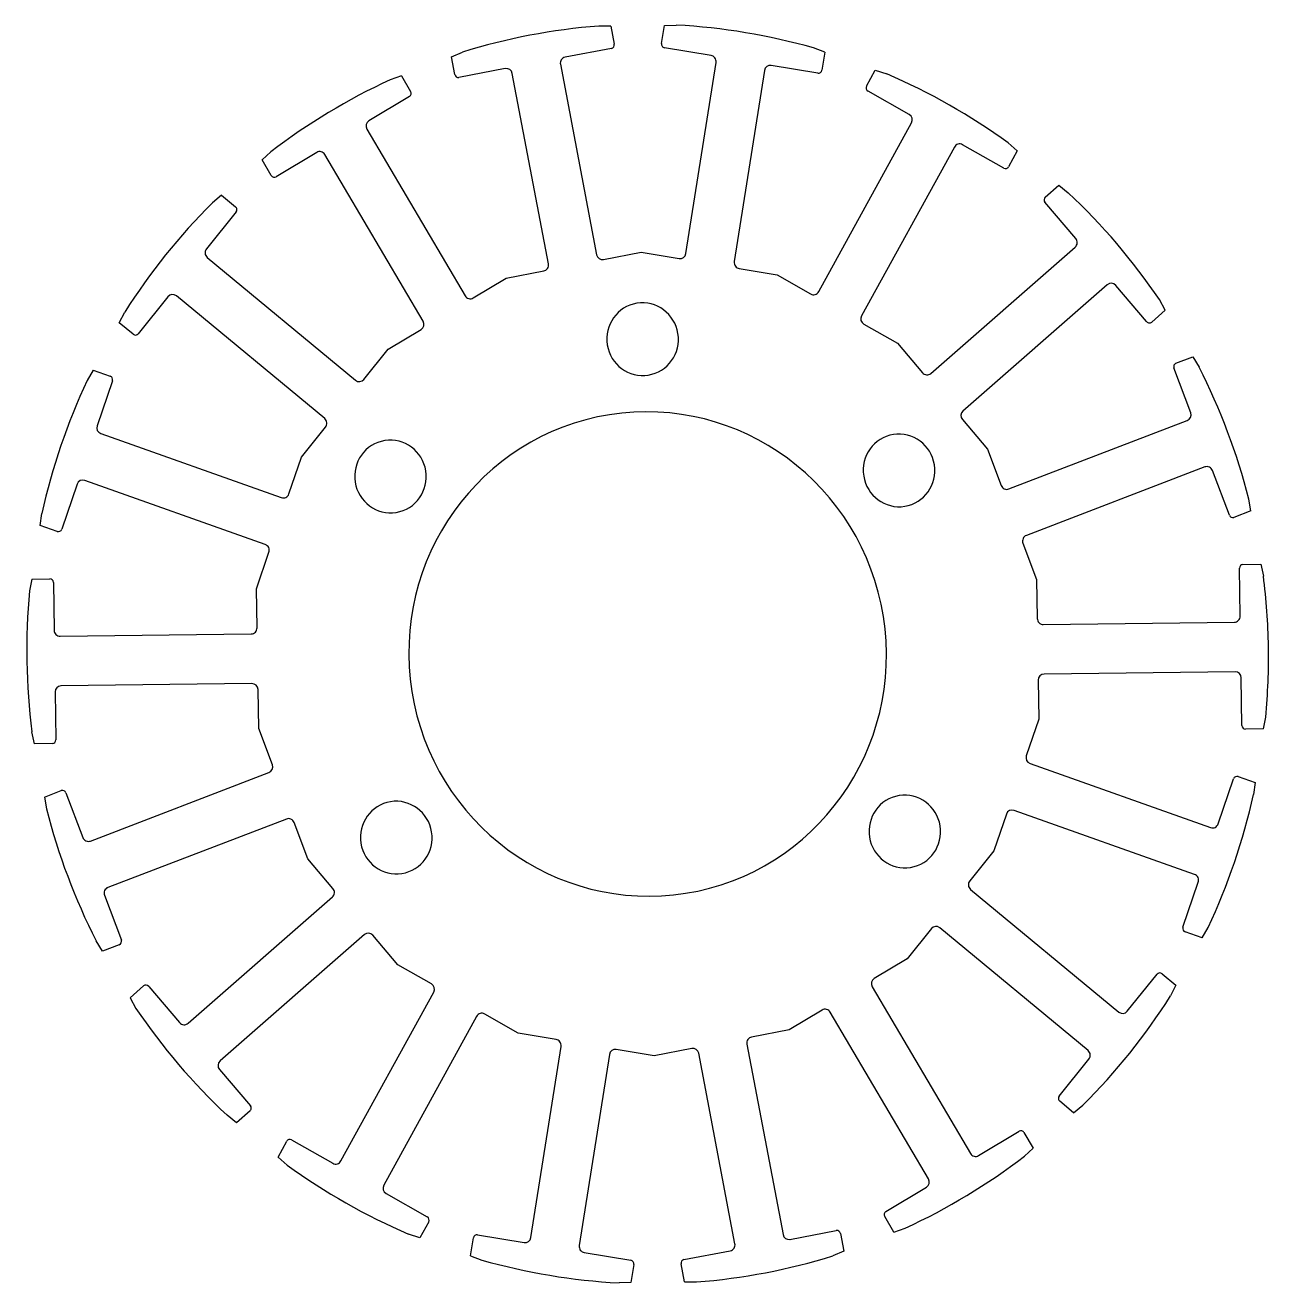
# Model space of a CAD drawing. Extents: x -51 to 200, y -52 to 157.
# Drawn here: x -51.4 to 51.3, y -51.9 to 51.9 of the extents above; entities that cross this region are included whole.
import ezdxf

# ---------------------------------------------------------------- set-up
doc = ezdxf.new("R2010")
doc.units = 0
doc.layers.add('View', color=7, linetype='CONTINUOUS')

msp = doc.modelspace()

# ---------------------------------------------------------------- linework, layer by layer
at = {"layer": 'View'}
for p, q in [((-3.03977, 51.8241), (-4.0259, 51.8391)), ((-3.03977, 51.8241), (-2.75931, 50.3505)), ((1.14761, 50.3973), (1.38082, 51.8769)), ((1.38082, 51.8769), (2.3661, 51.9155)), ((-2.9937, 50.0003), (-6.8185, 49.2688)), ((5.23985, 49.413), (1.39312, 50.0527)), ((14.6253, 49.6742), (13.7022, 50.0302)), ((-16.2087, 49.3055), (-15.2973, 49.6834)), ((-15.9282, 47.832), (-16.2087, 49.3055)), ((3.16136, 33.0556), (5.64904, 48.8388)), ((14.6253, 49.6742), (14.392, 48.1945)), ((-11.7568, 48.3243), (-15.5816, 47.5929)), ((-8.1876, 32.2081), (-11.1792, 47.9258)), ((-7.20916, 48.685), (-4.21756, 32.9674)), ((9.64185, 48.1747), (7.15417, 32.3916)), ((14.0532, 47.9472), (10.2065, 48.5869)), ((18.085, 46.8839), (18.8038, 48.1912)), ((18.8038, 48.1912), (19.7442, 47.8858)), ((-20.3382, 47.7232), (-21.2684, 47.3954)), ((-20.3382, 47.7232), (-19.5778, 46.4335)), ((-19.6796, 46.0226), (-23.0211, 44.0081)), ((21.6045, 44.5417), (18.1998, 46.4755)), ((14.129, 29.9161), (21.7959, 43.8611)), ((-23.1906, 43.3232), (-15.0806, 29.5669)), ((25.3299, 41.8538), (17.663, 27.9088)), ((29.4052, 40.111), (26.0005, 42.0448)), ((30.5263, 41.5329), (29.7776, 42.1869)), ((30.5263, 41.5329), (29.8075, 40.2255)), ((-31.8432, 40.7872), (-31.1157, 41.4588)), ((-31.0829, 39.4975), (-31.8432, 40.7872)), ((-27.3355, 41.4071), (-30.677, 39.3926)), ((-18.549, 27.4759), (-26.6591, 41.2322)), ((32.8411, 37.7156), (33.9587, 38.6929)), ((33.9587, 38.6929), (34.7408, 38.0804)), ((-35.1835, 37.8662), (-35.9456, 37.2352)), ((-35.1835, 37.8662), (-34.035, 36.916)), ((-33.9918, 36.4939), (-36.447, 33.4394)), ((35.3634, 34.298), (32.8114, 37.2927)), ((23.3925, 23.1683), (35.3139, 33.5931)), ((-36.375, 32.736), (-24.1247, 22.6002)), ((-3.63992, 32.5688), (-0.53053, 33.1635)), ((-0.53053, 33.1635), (2.59669, 32.6434)), ((-11.6877, 31.0297), (-8.57826, 31.6244)), ((7.56336, 31.8174), (10.6906, 31.2973)), ((10.6906, 31.2973), (13.4585, 29.7251)), ((-14.4042, 29.392), (-11.6877, 31.0297)), ((37.9628, 30.4847), (26.0414, 20.0599)), ((41.2104, 27.4367), (38.6584, 30.4314)), ((-39.6171, 29.4955), (-42.0723, 26.441)), ((-26.6731, 19.4296), (-38.9235, 29.5654)), ((42.7454, 28.3821), (42.2614, 29.2552)), ((-43.6369, 27.3493), (-43.181, 28.2336)), ((42.7454, 28.3821), (41.6277, 27.4048)), ((-42.4885, 26.399), (-43.6369, 27.3493)), ((17.8544, 27.2283), (20.6223, 25.6561)), ((-21.4351, 25.1533), (-18.7186, 26.791)), ((-23.4311, 22.6701), (-21.4351, 25.1533)), ((20.6223, 25.6561), (22.6969, 23.2216)), ((43.6361, 23.9982), (45.0178, 24.5277)), ((45.0178, 24.5277), (45.5471, 23.6819)), ((-45.7851, 23.442), (-46.2873, 22.5839)), ((-45.7851, 23.442), (-44.3871, 22.9458)), ((44.8569, 19.9175), (43.4654, 23.6118)), ((-44.2041, 22.5635), (-45.4769, 18.8374)), ((-28.5971, 16.243), (-26.6011, 18.7262)), ((25.9919, 19.355), (28.0666, 16.9205)), ((29.8345, 13.626), (44.5725, 19.2733)), ((-45.172, 18.2003), (-30.259, 12.9075)), ((28.0666, 16.9205), (29.1978, 13.9172)), ((-29.6318, 13.2138), (-28.5971, 16.243)), ((46.0168, 15.4387), (31.2789, 9.79143)), ((48.045, 11.4533), (46.6535, 15.1476)), ((-47.1202, 14.0264), (-48.393, 10.3002)), ((-31.5801, 9.03984), (-46.4931, 14.3326)), ((49.8087, 11.808), (49.6478, 12.795)), ((-50.1674, 10.6126), (-50.0381, 11.6031)), ((49.8087, 11.808), (48.4271, 11.2786)), ((-48.7693, 10.1164), (-50.1674, 10.6126)), ((-32.3099, 5.37356), (-31.2752, 8.40277)), ((30.9944, 9.14731), (32.1257, 6.144)), ((49.1679, 7.38636), (50.647, 7.40404)), ((50.647, 7.40404), (50.8599, 6.42701)), ((48.94, 3.13459), (48.8769, 7.08295)), ((-50.8644, 6.1903), (-51.046, 5.20856)), ((-50.8644, 6.1903), (-49.3854, 6.20799)), ((-49.0847, 5.91165), (-49.0216, 1.96329)), ((-32.2586, 2.16372), (-32.3099, 5.37356)), ((32.1257, 6.144), (32.177, 2.93416)), ((32.678, 2.44026), (48.455, 2.6289)), ((-48.5206, 1.46939), (-32.7436, 1.65803)), ((48.5206, -1.46939), (32.7436, -1.65803)), ((49.0847, -5.91165), (49.0216, -1.96329)), ((-32.678, -2.44026), (-48.455, -2.6289)), ((-32.1257, -6.144), (-32.177, -2.93416)), ((32.2586, -2.16372), (32.3099, -5.37356)), ((-48.94, -3.13459), (-48.8769, -7.08295)), ((-30.9944, -9.14731), (-32.1257, -6.144)), ((32.3099, -5.37356), (31.2752, -8.40277)), ((50.8644, -6.1903), (49.3854, -6.20799)), ((50.8644, -6.1903), (51.046, -5.20856)), ((-50.647, -7.40404), (-50.8599, -6.42701)), ((-49.1679, -7.38636), (-50.647, -7.40404)), ((31.5801, -9.03984), (46.4931, -14.3326)), ((-46.0168, -15.4387), (-31.2789, -9.79143)), ((47.1202, -14.0264), (48.393, -10.3002)), ((48.7693, -10.1164), (50.1674, -10.6126)), ((-49.8087, -11.808), (-48.4271, -11.2786)), ((50.1674, -10.6126), (50.0381, -11.6031)), ((-49.8087, -11.808), (-49.6478, -12.795)), ((-48.045, -11.4533), (-46.6535, -15.1476)), ((29.6318, -13.2138), (28.5971, -16.243)), ((45.172, -18.2003), (30.259, -12.9075)), ((-29.8345, -13.626), (-44.5725, -19.2733)), ((-28.0666, -16.9205), (-29.1978, -13.9172)), ((28.5971, -16.243), (26.6011, -18.7262)), ((-25.9919, -19.355), (-28.0666, -16.9205)), ((26.6731, -19.4296), (38.9235, -29.5654)), ((44.2041, -22.5635), (45.4769, -18.8374)), ((-44.8569, -19.9175), (-43.4654, -23.6118)), ((-37.9628, -30.4847), (-26.0414, -20.0599)), ((23.4311, -22.6701), (21.4351, -25.1533)), ((36.375, -32.736), (24.1247, -22.6002)), ((45.7851, -23.442), (46.2873, -22.5839)), ((-45.0178, -24.5277), (-45.5471, -23.6819)), ((-23.3925, -23.1683), (-35.3139, -33.5931)), ((-20.6223, -25.6561), (-22.6969, -23.2216)), ((45.7851, -23.442), (44.3871, -22.9458)), ((-43.6361, -23.9982), (-45.0178, -24.5277)), ((-17.8544, -27.2283), (-20.6223, -25.6561)), ((21.4351, -25.1533), (18.7186, -26.791)), ((39.6171, -29.4955), (42.0723, -26.441)), ((42.4885, -26.399), (43.6369, -27.3493)), ((-42.7454, -28.3821), (-41.6277, -27.4048)), ((-41.2104, -27.4367), (-38.6584, -30.4314)), ((-25.3299, -41.8538), (-17.663, -27.9088)), ((18.549, -27.4759), (26.6591, -41.2322)), ((43.6369, -27.3493), (43.181, -28.2336)), ((-42.7454, -28.3821), (-42.2614, -29.2552)), ((-14.129, -29.9161), (-21.7959, -43.8611)), ((-10.6906, -31.2973), (-13.4585, -29.7251)), ((14.4042, -29.392), (11.6877, -31.0297)), ((23.1906, -43.3232), (15.0806, -29.5669)), ((11.6877, -31.0297), (8.57826, -31.6244)), ((-7.56336, -31.8174), (-10.6906, -31.2973)), ((-9.64185, -48.1747), (-7.15417, -32.3916)), ((-3.16136, -33.0556), (-5.64904, -48.8388)), ((0.53053, -33.1635), (-2.59669, -32.6434)), ((3.63992, -32.5688), (0.53053, -33.1635)), ((7.20916, -48.685), (4.21756, -32.9674)), ((8.1876, -32.2081), (11.1792, -47.9258)), ((33.9918, -36.4939), (36.447, -33.4394)), ((-35.3634, -34.298), (-32.8114, -37.2927)), ((35.1835, -37.8662), (34.035, -36.916)), ((35.1835, -37.8662), (35.9456, -37.2352)), ((-33.9587, -38.6929), (-34.7408, -38.0804)), ((-32.8411, -37.7156), (-33.9587, -38.6929)), ((27.3355, -41.4071), (30.677, -39.3926)), ((-30.5263, -41.5329), (-29.8075, -40.2255)), ((-29.4052, -40.111), (-26.0005, -42.0448)), ((31.0829, -39.4975), (31.8432, -40.7872)), ((31.8432, -40.7872), (31.1157, -41.4588)), ((-30.5263, -41.5329), (-29.7776, -42.1869)), ((-21.6045, -44.5417), (-18.1998, -46.4755)), ((19.6796, -46.0226), (23.0211, -44.0081)), ((20.3382, -47.7232), (19.5778, -46.4335)), ((-18.085, -46.8839), (-18.8038, -48.1912)), ((11.7568, -48.3243), (15.5816, -47.5929)), ((20.3382, -47.7232), (21.2684, -47.3954)), ((-18.8038, -48.1912), (-19.7442, -47.8858)), ((-14.6253, -49.6742), (-14.392, -48.1945)), ((-14.0532, -47.9472), (-10.2065, -48.5869)), ((15.9282, -47.832), (16.2087, -49.3055)), ((-14.6253, -49.6742), (-13.7022, -50.0302)), ((-5.23985, -49.413), (-1.39312, -50.0527)), ((2.9937, -50.0003), (6.8185, -49.2688)), ((16.2087, -49.3055), (15.2973, -49.6834)), ((-1.14761, -50.3973), (-1.38082, -51.8769)), ((3.03977, -51.8241), (2.75931, -50.3505)), ((-1.38082, -51.8769), (-2.3661, -51.9155)), ((3.03977, -51.8241), (4.0259, -51.8391))]:
    msp.add_line(p, q, dxfattribs=at)
for centre, major_axis, start_param, end_param in [((0, 0), (-8.15994, 51.3558), 6.20197, 0.143112), ((0, 0), (-8.15994, 51.3558), 5.85291, 6.07723), ((-3.0498, 50.295), (-0.04708, 0.29628), 3.17254, 4.74334), ((1.43976, 50.3487), (-0.04708, 0.29628), 1.25268, 2.82348), ((-6.72501, 48.7776), (-0.07846, 0.4938), 0.0309495, 1.60175), ((5.16211, 48.9197), (-0.07846, 0.4938), 4.39427, 5.96507), ((-15.6377, 47.8876), (-0.04708, 0.29628), 1.60175, 3.17254), ((-11.6634, 47.8332), (-0.07846, 0.4938), 4.74334, 0.0309495), ((10.1288, 48.0937), (-0.07846, 0.4938), 5.96507, 1.25268), ((14.0999, 48.2431), (-0.04708, 0.29628), 2.82348, 4.39427), ((0, 0), (-8.15994, 51.3558), 5.50384, 5.72817), ((0, 0), (-8.15994, 51.3558), 0.267853, 0.492177), ((18.3436, 46.737), (-0.04708, 0.29628), 0.903614, 2.47441), ((-19.8316, 46.2805), (-0.04708, 0.29628), 3.52161, 5.0924), ((-22.7677, 43.5782), (-0.07846, 0.4938), 0.380015, 1.95081), ((21.3649, 44.1059), (-0.07846, 0.4938), 4.04521, 5.616), ((25.7609, 41.609), (-0.07846, 0.4938), 5.616, 0.903614), ((-27.082, 40.9772), (-0.07846, 0.4938), 5.0924, 0.380015), ((-30.8291, 39.6505), (-0.04708, 0.29628), 1.95081, 3.52161), ((29.5489, 40.3724), (-0.04708, 0.29628), 2.47441, 4.04521), ((33.0349, 37.4881), (-0.04708, 0.29628), 0.554548, 2.12534), ((0, 0), (-8.15994, 51.3558), 5.15478, 5.3791), ((0, 0), (-8.15994, 51.3558), 0.616919, 0.841243), ((-34.2215, 36.684), (-0.04708, 0.29628), 3.87067, 5.44147), ((34.9909, 33.9722), (-0.07846, 0.4938), 3.69614, 5.26694), ((-36.0642, 33.1226), (-0.07846, 0.4938), 0.729081, 2.29988), ((-8.67175, 32.1156), (-0.07846, 0.4938), 3.17254, 4.74334), ((-3.73341, 33.06), (-0.07846, 0.4938), 1.60175, 3.17254), ((2.67443, 33.1366), (-0.07846, 0.4938), 2.82348, 4.39427), ((7.6411, 32.3106), (-0.07846, 0.4938), 1.25268, 2.82348), ((38.2858, 30.1057), (-0.07846, 0.4938), 5.26694, 0.554548), ((-39.2342, 29.1788), (-0.07846, 0.4938), 5.44147, 0.729081), ((-14.6576, 29.8219), (-0.07846, 0.4938), 1.95081, 3.52161), ((-0.41576, 25.9892), (-0.47077, 2.96283), 0, 6.28318), ((13.698, 30.1609), (-0.07846, 0.4938), 2.47441, 4.04521), ((-18.972, 27.2209), (-0.07846, 0.4938), 3.52161, 5.0924), ((18.094, 27.6641), (-0.07846, 0.4938), 0.903614, 2.47441), ((41.4339, 27.6322), (-0.04708, 0.29628), 2.12534, 3.69614), ((-42.302, 26.631), (-0.04708, 0.29628), 2.29988, 3.87067), ((43.7418, 23.7177), (-0.04708, 0.29628), 0.205482, 1.77628), ((-44.4837, 22.6628), (-0.04708, 0.29628), 4.21974, 5.79054), ((23.0695, 23.5474), (-0.07846, 0.4938), 2.12534, 3.69614), ((0, 0), (-8.15994, 51.3558), 4.80571, 5.03003), ((0, 0), (-8.15994, 51.3558), 0.965985, 1.19031), ((-23.8139, 22.9868), (-0.07846, 0.4938), 2.29988, 3.87067), ((0, 0), (-3.13844, 19.7522), 0, 6.28318), ((26.3645, 19.6808), (-0.07846, 0.4938), 0.554548, 2.12534), ((44.3964, 19.741), (-0.07846, 0.4938), 3.34708, 4.91787), ((-45.0109, 18.672), (-0.07846, 0.4938), 1.07815, 2.64894), ((-26.9839, 19.043), (-0.07846, 0.4938), 3.87067, 5.44147), ((-21.2395, 14.6557), (-0.47077, 2.96283), 0, 6.28318), ((20.7626, 15.1579), (-0.47077, 2.96283), 0, 6.28318), ((46.193, 14.9711), (-0.07846, 0.4938), 4.91787, 0.205482), ((-46.6542, 13.861), (-0.07846, 0.4938), 5.79054, 1.07815), ((29.6584, 14.0937), (-0.07846, 0.4938), 1.77628, 3.34708), ((-30.0979, 13.3792), (-0.07846, 0.4938), 2.64894, 4.21974), ((48.3214, 11.5592), (-0.04708, 0.29628), 1.77628, 3.34708), ((-48.6727, 10.3994), (-0.04708, 0.29628), 2.64894, 4.21974), ((31.455, 9.32379), (-0.07846, 0.4938), 0.205482, 1.77628), ((-31.7412, 8.56817), (-0.07846, 0.4938), 4.21974, 5.79054), ((49.1727, 7.08648), (-0.04708, 0.29628), 6.1396, 1.42721), ((0, 0), (-8.15994, 51.3558), 4.56881, 4.68097), ((0, 0), (-8.15994, 51.3558), 1.31505, 1.53937), ((-49.3806, 5.90811), (-0.04708, 0.29628), 4.56881, 6.1396), ((48.447, 3.12869), (-0.07846, 0.4938), 2.99801, 4.56881), ((-32.7516, 2.15783), (-0.07846, 0.4938), 2.99801, 4.56881), ((32.67, 2.94005), (-0.07846, 0.4938), 1.42721, 2.99801), ((-48.5285, 1.96919), (-0.07846, 0.4938), 1.42721, 2.99801), ((0, 0), (-8.15994, 51.3558), 4.45664, 4.56881), ((32.7516, -2.15783), (-0.07846, 0.4938), 6.1396, 1.42721), ((48.5285, -1.96919), (-0.07846, 0.4938), 4.56881, 6.1396), ((-48.447, -3.12869), (-0.07846, 0.4938), 6.1396, 1.42721), ((-32.67, -2.94005), (-0.07846, 0.4938), 4.56881, 6.1396), ((49.3806, -5.90811), (-0.04708, 0.29628), 1.42721, 2.99801), ((-49.1727, -7.08648), (-0.04708, 0.29628), 2.99801, 4.56881), ((-31.455, -9.32379), (-0.07846, 0.4938), 3.34708, 4.91787), ((31.7412, -8.56817), (-0.07846, 0.4938), 1.07815, 2.64894), ((48.6727, -10.3994), (-0.04708, 0.29628), 5.79054, 1.07815), ((-48.3214, -11.5592), (-0.04708, 0.29628), 4.91787, 0.205482), ((-20.7626, -15.1579), (-0.47077, 2.96283), 0, 6.28318), ((21.2395, -14.6557), (-0.47077, 2.96283), 0, 6.28318), ((0, 0), (-8.15994, 51.3558), 4.10758, 4.3319), ((0, 0), (-8.15994, 51.3558), 1.66412, 1.88844), ((30.0979, -13.3792), (-0.07846, 0.4938), 5.79054, 1.07815), ((-29.6584, -14.0937), (-0.07846, 0.4938), 4.91787, 0.205482), ((46.6542, -13.861), (-0.07846, 0.4938), 2.64894, 4.21974), ((-46.193, -14.9711), (-0.07846, 0.4938), 1.77628, 3.34708), ((45.0109, -18.672), (-0.07846, 0.4938), 4.21974, 5.79054), ((-44.3964, -19.741), (-0.07846, 0.4938), 0.205482, 1.77628), ((-26.3645, -19.6808), (-0.07846, 0.4938), 3.69614, 5.26694), ((26.9839, -19.043), (-0.07846, 0.4938), 0.729081, 2.29988), ((23.8139, -22.9868), (-0.07846, 0.4938), 5.44147, 0.729081), ((44.4837, -22.6628), (-0.04708, 0.29628), 1.07815, 2.64894), ((-43.7418, -23.7177), (-0.04708, 0.29628), 3.34708, 4.91787), ((-23.0695, -23.5474), (-0.07846, 0.4938), 5.26694, 0.554548), ((18.972, -27.2209), (-0.07846, 0.4938), 0.380015, 1.95081), ((42.302, -26.631), (-0.04708, 0.29628), 5.44147, 0.729081), ((-41.4339, -27.6322), (-0.04708, 0.29628), 5.26694, 0.554548), ((-18.094, -27.6641), (-0.07846, 0.4938), 4.04521, 5.616), ((0, 0), (-8.15994, 51.3558), 3.75851, 3.98284), ((0, 0), (-8.15994, 51.3558), 2.01318, 2.23751), ((-13.698, -30.1609), (-0.07846, 0.4938), 5.616, 0.903614), ((14.6576, -29.8219), (-0.07846, 0.4938), 5.0924, 0.380015), ((39.2342, -29.1788), (-0.07846, 0.4938), 2.29988, 3.87067), ((-38.2858, -30.1057), (-0.07846, 0.4938), 2.12534, 3.69614), ((-7.6411, -32.3106), (-0.07846, 0.4938), 4.39427, 5.96507), ((8.67175, -32.1156), (-0.07846, 0.4938), 0.0309495, 1.60175), ((-2.67443, -33.1366), (-0.07846, 0.4938), 5.96507, 1.25268), ((3.73341, -33.06), (-0.07846, 0.4938), 4.74334, 0.0309495), ((36.0642, -33.1226), (-0.07846, 0.4938), 3.87067, 5.44147), ((-34.9909, -33.9722), (-0.07846, 0.4938), 0.554548, 2.12534), ((-33.0349, -37.4881), (-0.04708, 0.29628), 3.69614, 5.26694), ((34.2215, -36.684), (-0.04708, 0.29628), 0.729081, 2.29988), ((30.8291, -39.6505), (-0.04708, 0.29628), 5.0924, 0.380015), ((-29.5489, -40.3724), (-0.04708, 0.29628), 5.616, 0.903614), ((0, 0), (-8.15994, 51.3558), 3.40945, 3.63377), ((27.082, -40.9772), (-0.07846, 0.4938), 1.95081, 3.52161), ((0, 0), (-8.15994, 51.3558), 2.36225, 2.58657), ((-25.7609, -41.609), (-0.07846, 0.4938), 2.47441, 4.04521), ((22.7677, -43.5782), (-0.07846, 0.4938), 3.52161, 5.0924), ((-21.3649, -44.1059), (-0.07846, 0.4938), 0.903614, 2.47441), ((-18.3436, -46.737), (-0.04708, 0.29628), 4.04521, 5.616), ((19.8316, -46.2805), (-0.04708, 0.29628), 0.380015, 1.95081), ((15.6377, -47.8876), (-0.04708, 0.29628), 4.74334, 0.0309495), ((-14.0999, -48.2431), (-0.04708, 0.29628), 5.96507, 1.25268), ((-10.1288, -48.0937), (-0.07846, 0.4938), 2.82348, 4.39427), ((6.72501, -48.7776), (-0.07846, 0.4938), 3.17254, 4.74334), ((11.6634, -47.8332), (-0.07846, 0.4938), 1.60175, 3.17254), ((-5.16211, -48.9197), (-0.07846, 0.4938), 1.25268, 2.82348), ((0, 0), (-8.15994, 51.3558), 3.06038, 3.2847), ((0, 0), (-8.15994, 51.3558), 2.71131, 2.93564), ((-1.43976, -50.3487), (-0.04708, 0.29628), 4.39427, 5.96507), ((3.0498, -50.295), (-0.04708, 0.29628), 0.0309495, 1.60175)]:
    msp.add_ellipse(centre, major_axis=major_axis, ratio=0.985838, start_param=start_param, end_param=end_param, dxfattribs=at)

doc.saveas('drawing.dxf')
